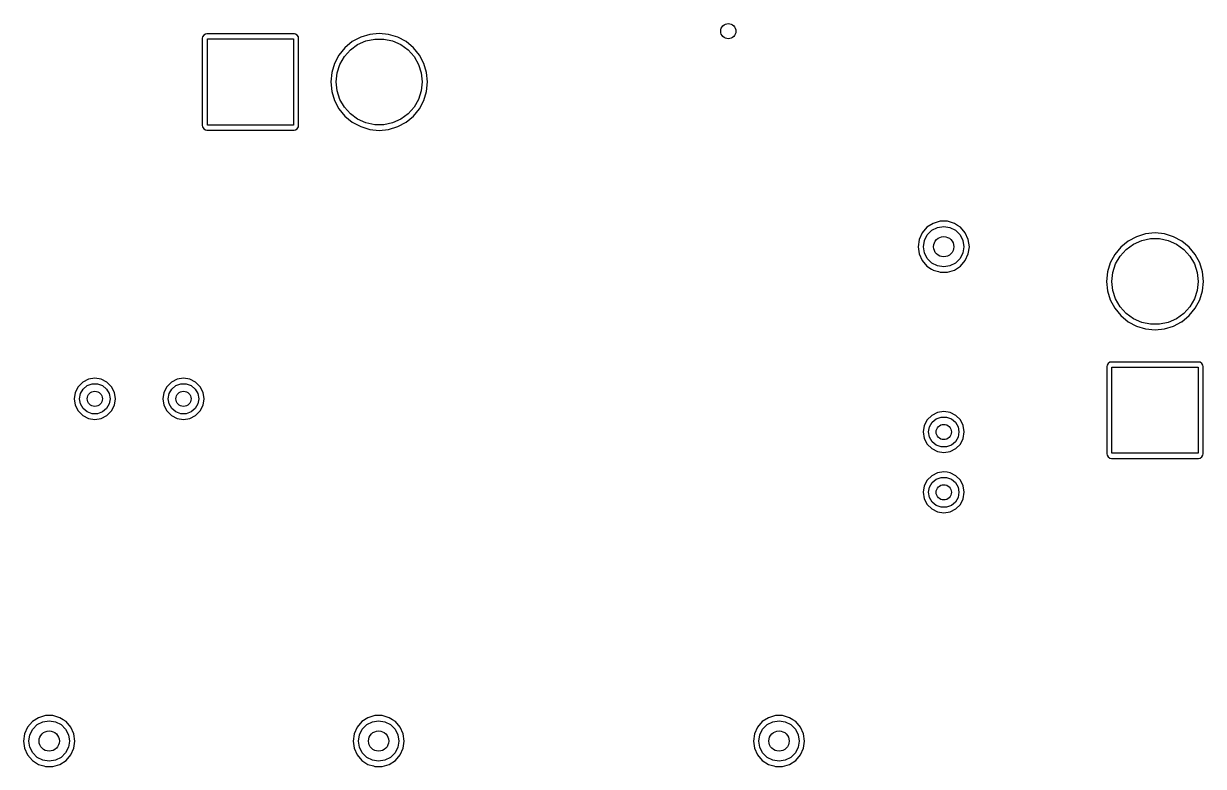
# Model space of a CAD drawing. Extents: x 107 to 211, y -135 to -72.
# Drawn here: x 159.09 to 182.37, y -103 to -88.35 of the extents above; entities that cross this region are included whole.
import ezdxf

# ---------------------------------------------------------------- set-up
doc = ezdxf.new("R2010")
doc.units = 0
doc.layers.add('BLACK', color=7, linetype='CONTINUOUS')

msp = doc.modelspace()

# ---------------------------------------------------------------- linework, layer by layer
at = {"layer": 'BLACK', "linetype": 'CONTINUOUS'}
for p, q in [((162.626281, -88.610788), (162.620451, -88.640102)), ((162.620451, -88.640102), (162.620451, -90.359897)), ((162.626282, -88.610786), (162.626281, -88.610788)), ((162.648493, -88.577543), (162.626282, -88.610786)), ((162.648496, -88.57754), (162.648493, -88.577543)), ((162.681735, -88.555331), (162.648496, -88.57754)), ((162.711053, -88.5495), (162.681735, -88.555331)), ((164.430848, -88.5495), (162.711053, -88.5495)), ((162.720951, -90.35), (162.720951, -88.65)), ((162.720951, -88.65), (164.420951, -88.65)), ((164.420951, -88.65), (164.420951, -90.35)), ((164.43085, -88.5495), (164.430848, -88.5495)), ((164.44251, -88.551819), (164.43085, -88.5495)), ((164.460162, -88.55533), (164.44251, -88.551819)), ((164.460164, -88.555331), (164.460162, -88.55533)), ((164.493407, -88.577542), (164.460164, -88.555331)), ((164.49341, -88.577545), (164.493407, -88.577542)), ((164.515619, -88.610784), (164.49341, -88.577545)), ((164.515619, -88.610786), (164.515619, -88.610784)), ((164.51562, -88.610787), (164.515619, -88.610786)), ((164.52145, -88.640102), (164.51562, -88.610787)), ((164.52145, -89.5), (164.52145, -88.640102)), ((165.745445, -88.617605), (165.580333, -88.705859)), ((165.685951, -88.763878), (165.848287, -88.691602)), ((165.924618, -88.563253), (165.745445, -88.617605)), ((165.848287, -88.691602), (166.022102, -88.654656)), ((166.110951, -88.544901), (165.924618, -88.563253)), ((166.022102, -88.654656), (166.1998, -88.654656)), ((166.297283, -88.563253), (166.110951, -88.544901)), ((166.1998, -88.654656), (166.373615, -88.691602)), ((166.476456, -88.617605), (166.297283, -88.563253)), ((166.373615, -88.691602), (166.535951, -88.763878)), ((166.641568, -88.705859), (166.476456, -88.617605)), ((165.435594, -88.824643), (165.316816, -88.969373)), ((165.423287, -89.000383), (165.54219, -88.868327)), ((165.580324, -88.705865), (165.435594, -88.824643)), ((165.54219, -88.868327), (165.685951, -88.763878)), ((165.580333, -88.705859), (165.580324, -88.705865)), ((166.535951, -88.763878), (166.679712, -88.868327)), ((166.641573, -88.705862), (166.641568, -88.705859)), ((166.641576, -88.705864), (166.641573, -88.705862)), ((166.786308, -88.824643), (166.641576, -88.705864)), ((166.679712, -88.868327), (166.798615, -89.000383)), ((166.905087, -88.969375), (166.786308, -88.824643)), ((165.228556, -89.134494), (165.174204, -89.313667)), ((165.31681, -88.969382), (165.228556, -89.134494)), ((165.279526, -89.323275), (165.334437, -89.154274)), ((165.316816, -88.969373), (165.31681, -88.969382)), ((165.334437, -89.154274), (165.423287, -89.000383)), ((166.798615, -89.000383), (166.887465, -89.154274)), ((166.887465, -89.154274), (166.942376, -89.323275)), ((166.905089, -88.96938), (166.905087, -88.969375)), ((166.905091, -88.969382), (166.905089, -88.96938)), ((166.993345, -89.134494), (166.905091, -88.969382)), ((166.993345, -89.134496), (166.993345, -89.134494)), ((166.993347, -89.134499), (166.993345, -89.134496)), ((167.047698, -89.313669), (166.993347, -89.134499)), ((165.174204, -89.313667), (165.155852, -89.5)), ((165.260951, -89.5), (165.279526, -89.323275)), ((166.942376, -89.323275), (166.960951, -89.5)), ((167.06605, -89.5), (167.047698, -89.313669)), ((164.521451, -90.359899), (164.52145, -89.5)), ((165.155852, -89.5), (165.174204, -89.686332)), ((165.279526, -89.676725), (165.260951, -89.5)), ((166.960951, -89.5), (166.942376, -89.676725)), ((167.047698, -89.686331), (167.06605, -89.5)), ((165.174204, -89.686332), (165.228556, -89.865505)), ((165.334437, -89.845726), (165.279526, -89.676725)), ((165.423287, -89.999617), (165.334437, -89.845726)), ((166.887465, -89.845726), (166.798615, -89.999617)), ((166.942376, -89.676725), (166.887465, -89.845726)), ((166.993347, -89.865501), (167.047698, -89.686331)), ((165.228556, -89.865505), (165.31681, -90.030617)), ((165.31681, -90.030617), (165.316813, -90.030622)), ((165.316813, -90.030622), (165.316815, -90.030625)), ((165.316815, -90.030625), (165.435594, -90.175357)), ((165.54219, -90.131673), (165.423287, -89.999617)), ((166.798615, -89.999617), (166.679712, -90.131673)), ((166.786308, -90.175357), (166.905087, -90.030625)), ((166.905087, -90.030625), (166.993347, -89.865501)), ((165.435594, -90.175357), (165.580326, -90.294136)), ((165.685951, -90.236122), (165.54219, -90.131673)), ((165.580326, -90.294136), (165.580331, -90.294138)), ((165.580331, -90.294138), (165.580333, -90.29414)), ((165.580333, -90.29414), (165.745445, -90.382394)), ((165.848287, -90.308398), (165.685951, -90.236122)), ((166.022102, -90.345344), (165.848287, -90.308398)), ((166.373615, -90.308398), (166.1998, -90.345344)), ((166.535951, -90.236122), (166.373615, -90.308398)), ((166.476452, -90.382396), (166.641576, -90.294136)), ((166.679712, -90.131673), (166.535951, -90.236122)), ((166.641576, -90.294136), (166.786308, -90.175357)), ((162.620451, -90.359897), (162.626282, -90.389215)), ((162.626282, -90.389215), (162.648491, -90.422454)), ((162.648491, -90.422454), (162.648493, -90.422456)), ((162.648493, -90.422456), (162.648494, -90.422457)), ((162.648494, -90.422457), (162.681738, -90.444669)), ((162.681738, -90.444669), (162.711052, -90.4505)), ((162.711052, -90.4505), (164.430849, -90.450499)), ((164.420951, -90.35), (162.720951, -90.35)), ((164.430849, -90.450499), (164.460164, -90.444669)), ((164.460164, -90.444669), (164.460165, -90.444668)), ((164.460165, -90.444668), (164.460166, -90.444668)), ((164.460166, -90.444668), (164.493405, -90.422459)), ((164.493404, -90.422459), (164.493408, -90.422457)), ((164.493405, -90.422459), (164.493404, -90.422459)), ((164.493408, -90.422457), (164.51562, -90.389213)), ((164.51562, -90.389213), (164.521451, -90.359899)), ((165.745445, -90.382394), (165.745447, -90.382394)), ((165.745447, -90.382394), (165.74545, -90.382396)), ((165.74545, -90.382396), (165.92462, -90.436747)), ((165.92462, -90.436747), (166.110951, -90.455099)), ((166.1998, -90.345344), (166.022102, -90.345344)), ((166.110951, -90.455099), (166.297282, -90.436747)), ((166.297282, -90.436747), (166.476452, -90.382396)), ((176.918868, -92.36786), (176.824623, -92.476626)), ((176.918875, -92.367855), (176.918868, -92.36786)), ((177.039945, -92.290047), (176.918875, -92.367855)), ((177.014886, -92.426393), (177.126393, -92.369577)), ((177.039949, -92.290046), (177.039945, -92.290047)), ((177.178036, -92.2495), (177.039949, -92.290046)), ((177.126393, -92.369577), (177.25, -92.35)), ((177.178039, -92.2495), (177.178036, -92.2495)), ((177.321961, -92.2495), (177.178039, -92.2495)), ((177.25, -92.35), (177.373607, -92.369577)), ((177.321964, -92.2495), (177.321961, -92.2495)), ((177.46005, -92.290046), (177.321964, -92.2495)), ((177.373607, -92.369577), (177.485114, -92.426393)), ((177.460054, -92.290047), (177.46005, -92.290046)), ((177.524182, -92.33126), (177.460054, -92.290047)), ((177.581128, -92.367857), (177.524182, -92.33126)), ((177.675377, -92.476627), (177.581128, -92.367857)), ((176.764834, -92.607545), (176.744353, -92.75)), ((176.824623, -92.476626), (176.764834, -92.607545)), ((176.85, -92.75), (176.869577, -92.626393)), ((176.869577, -92.626393), (176.926393, -92.514886)), ((176.926393, -92.514886), (177.014886, -92.426393)), ((177.485114, -92.426393), (177.573607, -92.514886)), ((177.573607, -92.514886), (177.630423, -92.626393)), ((177.630423, -92.626393), (177.65, -92.75)), ((177.735165, -92.607543), (177.675377, -92.476627)), ((177.755647, -92.75), (177.735165, -92.607543)), ((180.888573, -92.640865), (180.743843, -92.759643)), ((180.888582, -92.640859), (180.888573, -92.640865)), ((181.053694, -92.552605), (180.888582, -92.640859)), ((180.9942, -92.698878), (181.156536, -92.626602)), ((181.232867, -92.498253), (181.053694, -92.552605)), ((181.156536, -92.626602), (181.330351, -92.589656)), ((181.4192, -92.479901), (181.232867, -92.498253)), ((181.330351, -92.589656), (181.508049, -92.589656)), ((181.605532, -92.498253), (181.4192, -92.479901)), ((181.508049, -92.589656), (181.681864, -92.626602)), ((181.784705, -92.552605), (181.605532, -92.498253)), ((181.681864, -92.626602), (181.8442, -92.698878)), ((181.949817, -92.640859), (181.784705, -92.552605)), ((181.949822, -92.640862), (181.949817, -92.640859)), ((181.949825, -92.640864), (181.949822, -92.640862)), ((182.094557, -92.759643), (181.949825, -92.640864)), ((176.744353, -92.75), (176.764834, -92.892454)), ((176.869577, -92.873607), (176.85, -92.75)), ((176.926393, -92.985114), (176.869577, -92.873607)), ((177.630423, -92.873607), (177.573607, -92.985114)), ((177.65, -92.75), (177.630423, -92.873607)), ((177.735165, -92.892457), (177.755647, -92.75)), ((180.743843, -92.759643), (180.625065, -92.904373)), ((180.731536, -92.935383), (180.850439, -92.803327)), ((180.850439, -92.803327), (180.9942, -92.698878)), ((181.8442, -92.698878), (181.987961, -92.803327)), ((181.987961, -92.803327), (182.106864, -92.935383)), ((182.213336, -92.904375), (182.094557, -92.759643)), ((176.764834, -92.892454), (176.824623, -93.023373)), ((176.824623, -93.023373), (176.918868, -93.132139)), ((177.014886, -93.073607), (176.926393, -92.985114)), ((177.126393, -93.130423), (177.014886, -93.073607)), ((177.485114, -93.073607), (177.373607, -93.130423)), ((177.573607, -92.985114), (177.485114, -93.073607)), ((177.581128, -93.132143), (177.675377, -93.023373)), ((177.675377, -93.023373), (177.735165, -92.892457)), ((180.536805, -93.069494), (180.482453, -93.248667)), ((180.625059, -92.904382), (180.536805, -93.069494)), ((180.587775, -93.258275), (180.642686, -93.089274)), ((180.625065, -92.904373), (180.625059, -92.904382)), ((180.642686, -93.089274), (180.731536, -92.935383)), ((182.106864, -92.935383), (182.195714, -93.089274)), ((182.195714, -93.089274), (182.250625, -93.258275)), ((182.213338, -92.90438), (182.213336, -92.904375)), ((182.21334, -92.904382), (182.213338, -92.90438)), ((182.301594, -93.069494), (182.21334, -92.904382)), ((182.301594, -93.069496), (182.301594, -93.069494)), ((182.301596, -93.069499), (182.301594, -93.069496)), ((182.355947, -93.248669), (182.301596, -93.069499)), ((176.918868, -93.132139), (176.918869, -93.13214)), ((176.918869, -93.13214), (176.918872, -93.132143)), ((176.918872, -93.132143), (177.011474, -93.191654)), ((177.011474, -93.191654), (177.033646, -93.205904)), ((177.033646, -93.205904), (177.039947, -93.209953)), ((177.039947, -93.209953), (177.146403, -93.241211)), ((177.25, -93.15), (177.126393, -93.130423)), ((177.146403, -93.241211), (177.178035, -93.250499)), ((177.178035, -93.250499), (177.178037, -93.2505)), ((177.178037, -93.2505), (177.178039, -93.2505)), ((177.178039, -93.2505), (177.321963, -93.2505)), ((177.373607, -93.130423), (177.25, -93.15)), ((177.321963, -93.2505), (177.321964, -93.250499)), ((177.321964, -93.250499), (177.460053, -93.209953)), ((177.460053, -93.209953), (177.581128, -93.132143)), ((180.482453, -93.248667), (180.464101, -93.435)), ((180.5692, -93.435), (180.587775, -93.258275)), ((182.250625, -93.258275), (182.2692, -93.435)), ((182.374299, -93.435), (182.355947, -93.248669)), ((180.464101, -93.435), (180.482453, -93.621332)), ((180.587775, -93.611725), (180.5692, -93.435)), ((182.2692, -93.435), (182.250625, -93.611725)), ((182.355947, -93.621331), (182.374299, -93.435)), ((180.482453, -93.621332), (180.536805, -93.800505)), ((180.536805, -93.800505), (180.625059, -93.965617)), ((180.642686, -93.780726), (180.587775, -93.611725)), ((180.731536, -93.934617), (180.642686, -93.780726)), ((182.195714, -93.780726), (182.106864, -93.934617)), ((182.250625, -93.611725), (182.195714, -93.780726)), ((182.213336, -93.965625), (182.301596, -93.800501)), ((182.301596, -93.800501), (182.355947, -93.621331)), ((180.625059, -93.965617), (180.625062, -93.965622)), ((180.625062, -93.965622), (180.625064, -93.965625)), ((180.625064, -93.965625), (180.743843, -94.110357)), ((180.850439, -94.066673), (180.731536, -93.934617)), ((182.106864, -93.934617), (181.987961, -94.066673)), ((182.094557, -94.110357), (182.213336, -93.965625)), ((180.743843, -94.110357), (180.888575, -94.229136)), ((180.9942, -94.171122), (180.850439, -94.066673)), ((180.888575, -94.229136), (180.88858, -94.229138)), ((180.88858, -94.229138), (180.888582, -94.22914)), ((180.888582, -94.22914), (181.053694, -94.317394)), ((181.156536, -94.243398), (180.9942, -94.171122)), ((181.330351, -94.280344), (181.156536, -94.243398)), ((181.508049, -94.280344), (181.330351, -94.280344)), ((181.681864, -94.243398), (181.508049, -94.280344)), ((181.8442, -94.171122), (181.681864, -94.243398)), ((181.784701, -94.317396), (181.938854, -94.235)), ((181.987961, -94.066673), (181.8442, -94.171122)), ((181.938854, -94.235), (181.949825, -94.229136)), ((181.949825, -94.229136), (182.094557, -94.110357)), ((181.053694, -94.317394), (181.053696, -94.317394)), ((181.053696, -94.317394), (181.053699, -94.317396)), ((181.053699, -94.317396), (181.232869, -94.371747)), ((181.232869, -94.371747), (181.4192, -94.390099)), ((181.4192, -94.390099), (181.605531, -94.371747)), ((181.605531, -94.371747), (181.784701, -94.317396)), ((180.47453, -95.085788), (180.4687, -95.115102)), ((180.4687, -95.115102), (180.4687, -96.834897)), ((180.474531, -95.085786), (180.47453, -95.085788)), ((180.496742, -95.052543), (180.474531, -95.085786)), ((180.496745, -95.05254), (180.496742, -95.052543)), ((180.529984, -95.030331), (180.496745, -95.05254)), ((180.559302, -95.0245), (180.529984, -95.030331)), ((182.279097, -95.0245), (180.559302, -95.0245)), ((180.5692, -96.825), (180.5692, -95.125)), ((180.5692, -95.125), (182.2692, -95.125)), ((182.2692, -95.125), (182.2692, -96.825)), ((182.279099, -95.0245), (182.279097, -95.0245)), ((182.290759, -95.026819), (182.279099, -95.0245)), ((182.308411, -95.03033), (182.290759, -95.026819)), ((182.308413, -95.030331), (182.308411, -95.03033)), ((182.341656, -95.052542), (182.308413, -95.030331)), ((182.341659, -95.052545), (182.341656, -95.052542)), ((182.363868, -95.085784), (182.341659, -95.052545)), ((182.363868, -95.085786), (182.363868, -95.085784)), ((182.363869, -95.085787), (182.363868, -95.085786)), ((182.369699, -95.115102), (182.363869, -95.085787)), ((182.3697, -96.834899), (182.369699, -95.115102)), ((160.261656, -95.421951), (160.171951, -95.511656)), ((160.374698, -95.364353), (160.261656, -95.421951)), ((160.5, -95.344508), (160.374698, -95.364353)), ((160.625301, -95.364353), (160.5, -95.344508)), ((160.625302, -95.364353), (160.625301, -95.364353)), ((160.625304, -95.364354), (160.625302, -95.364353)), ((160.738342, -95.42195), (160.625304, -95.364354)), ((160.82805, -95.511658), (160.738342, -95.42195)), ((162.011656, -95.421951), (161.921951, -95.511656)), ((162.124698, -95.364353), (162.011656, -95.421951)), ((162.25, -95.344508), (162.124698, -95.364353)), ((162.375301, -95.364353), (162.25, -95.344508)), ((162.375302, -95.364353), (162.375301, -95.364353)), ((162.375304, -95.364354), (162.375302, -95.364353)), ((162.488342, -95.42195), (162.375304, -95.364354)), ((162.57805, -95.511658), (162.488342, -95.42195)), ((160.114353, -95.624698), (160.094508, -95.75)), ((160.171951, -95.511656), (160.114353, -95.624698)), ((160.2, -95.75), (160.218092, -95.647394)), ((160.218092, -95.647394), (160.270187, -95.557164)), ((160.270187, -95.557164), (160.35, -95.490192)), ((160.35, -95.490192), (160.447906, -95.454558)), ((160.447906, -95.454558), (160.552094, -95.454558)), ((160.552094, -95.454558), (160.65, -95.490192)), ((160.65, -95.490192), (160.729813, -95.557164)), ((160.729813, -95.557164), (160.781908, -95.647394)), ((160.781908, -95.647394), (160.8, -95.75)), ((160.885646, -95.624696), (160.82805, -95.511658)), ((160.905492, -95.75), (160.885646, -95.624696)), ((161.864353, -95.624698), (161.844508, -95.75)), ((161.921951, -95.511656), (161.864353, -95.624698)), ((161.95, -95.75), (161.968092, -95.647394)), ((161.968092, -95.647394), (162.020187, -95.557164)), ((162.020187, -95.557164), (162.1, -95.490192)), ((162.1, -95.490192), (162.197906, -95.454558)), ((162.197906, -95.454558), (162.302094, -95.454558)), ((162.302094, -95.454558), (162.4, -95.490192)), ((162.4, -95.490192), (162.479813, -95.557164)), ((162.479813, -95.557164), (162.531908, -95.647394)), ((162.531908, -95.647394), (162.55, -95.75)), ((162.635646, -95.624696), (162.57805, -95.511658)), ((162.655492, -95.75), (162.635646, -95.624696)), ((160.094508, -95.75), (160.114353, -95.875301)), ((160.114353, -95.875301), (160.114353, -95.875302)), ((160.114353, -95.875302), (160.114354, -95.875304)), ((160.114354, -95.875304), (160.17195, -95.988342)), ((160.218092, -95.852606), (160.2, -95.75)), ((160.270187, -95.942836), (160.218092, -95.852606)), ((160.781908, -95.852606), (160.729813, -95.942836)), ((160.8, -95.75), (160.781908, -95.852606)), ((160.82805, -95.988342), (160.885646, -95.875304)), ((160.885646, -95.875304), (160.905492, -95.75)), ((161.844508, -95.75), (161.864353, -95.875301)), ((161.864353, -95.875301), (161.864353, -95.875302)), ((161.864353, -95.875302), (161.864354, -95.875304)), ((161.864354, -95.875304), (161.92195, -95.988342)), ((161.968092, -95.852606), (161.95, -95.75)), ((162.020187, -95.942836), (161.968092, -95.852606)), ((162.531908, -95.852606), (162.479813, -95.942836)), ((162.55, -95.75), (162.531908, -95.852606)), ((162.57805, -95.988342), (162.635646, -95.875304)), ((162.635646, -95.875304), (162.655492, -95.75)), ((160.17195, -95.988342), (160.261658, -96.07805)), ((160.261658, -96.07805), (160.374696, -96.135646)), ((160.35, -96.009808), (160.270187, -95.942836)), ((160.447906, -96.045442), (160.35, -96.009808)), ((160.374696, -96.135646), (160.5, -96.155492)), ((160.552094, -96.045442), (160.447906, -96.045442)), ((160.5, -96.155492), (160.625304, -96.135646)), ((160.65, -96.009808), (160.552094, -96.045442)), ((160.625304, -96.135646), (160.738342, -96.07805)), ((160.729813, -95.942836), (160.65, -96.009808)), ((160.738342, -96.07805), (160.82805, -95.988342)), ((161.92195, -95.988342), (162.011658, -96.07805)), ((162.011658, -96.07805), (162.124696, -96.135646)), ((162.1, -96.009808), (162.020187, -95.942836)), ((162.197906, -96.045442), (162.1, -96.009808)), ((162.124696, -96.135646), (162.25, -96.155492)), ((162.302094, -96.045442), (162.197906, -96.045442)), ((162.25, -96.155492), (162.375304, -96.135646)), ((162.4, -96.009808), (162.302094, -96.045442)), ((162.375304, -96.135646), (162.488342, -96.07805)), ((162.479813, -95.942836), (162.4, -96.009808)), ((162.488342, -96.07805), (162.57805, -95.988342)), ((177.012607, -96.076951), (176.922902, -96.166656)), ((177.125649, -96.019353), (177.012607, -96.076951)), ((177.021138, -96.212164), (177.100951, -96.145192)), ((177.100951, -96.145192), (177.198857, -96.109558)), ((177.250951, -95.999508), (177.125649, -96.019353)), ((177.198857, -96.109558), (177.303045, -96.109558)), ((177.376252, -96.019353), (177.250951, -95.999508)), ((177.303045, -96.109558), (177.400951, -96.145192)), ((177.376253, -96.019353), (177.376252, -96.019353)), ((177.376255, -96.019354), (177.376253, -96.019353)), ((177.489293, -96.07695), (177.376255, -96.019354)), ((177.400951, -96.145192), (177.480764, -96.212164)), ((177.579001, -96.166658), (177.489293, -96.07695)), ((176.865304, -96.279698), (176.845459, -96.405)), ((176.922902, -96.166656), (176.865304, -96.279698)), ((176.950951, -96.405), (176.969043, -96.302394)), ((176.969043, -96.302394), (177.021138, -96.212164)), ((177.480764, -96.212164), (177.532859, -96.302394)), ((177.532859, -96.302394), (177.550951, -96.405)), ((177.636597, -96.279696), (177.579001, -96.166658)), ((177.656443, -96.405), (177.636597, -96.279696)), ((176.845459, -96.405), (176.865304, -96.530301)), ((176.865304, -96.530301), (176.865304, -96.530302)), ((176.865304, -96.530302), (176.865305, -96.530304)), ((176.865305, -96.530304), (176.922901, -96.643342)), ((176.969043, -96.507606), (176.950951, -96.405)), ((177.021138, -96.597836), (176.969043, -96.507606)), ((177.100951, -96.664808), (177.021138, -96.597836)), ((177.480764, -96.597836), (177.400951, -96.664808)), ((177.532859, -96.507606), (177.480764, -96.597836)), ((177.550951, -96.405), (177.532859, -96.507606)), ((177.579001, -96.643342), (177.636597, -96.530304)), ((177.636597, -96.530304), (177.656443, -96.405)), ((176.922901, -96.643342), (177.012609, -96.73305)), ((177.012609, -96.73305), (177.125647, -96.790646)), ((177.198857, -96.700442), (177.100951, -96.664808)), ((177.125647, -96.790646), (177.250951, -96.810492)), ((177.303045, -96.700442), (177.198857, -96.700442)), ((177.250951, -96.810492), (177.376255, -96.790646)), ((177.400951, -96.664808), (177.303045, -96.700442)), ((177.376255, -96.790646), (177.489293, -96.73305)), ((177.489293, -96.73305), (177.579001, -96.643342)), ((180.4687, -96.834897), (180.474531, -96.864215)), ((182.2692, -96.825), (180.5692, -96.825)), ((182.363869, -96.864213), (182.3697, -96.834899)), ((180.474531, -96.864215), (180.49674, -96.897454)), ((180.49674, -96.897454), (180.496742, -96.897456)), ((180.496742, -96.897456), (180.496743, -96.897457)), ((180.496743, -96.897457), (180.529987, -96.919669)), ((180.529987, -96.919669), (180.559301, -96.9255)), ((180.559301, -96.9255), (182.279098, -96.925499)), ((182.279098, -96.925499), (182.308413, -96.919669)), ((182.308413, -96.919669), (182.308414, -96.919668)), ((182.308414, -96.919668), (182.308415, -96.919668)), ((182.308415, -96.919668), (182.341654, -96.897459)), ((182.341653, -96.897459), (182.341657, -96.897457)), ((182.341654, -96.897459), (182.341653, -96.897459)), ((182.341657, -96.897457), (182.363869, -96.864213)), ((177.012607, -97.266951), (176.922902, -97.356656)), ((177.125649, -97.209353), (177.012607, -97.266951)), ((177.100951, -97.335192), (177.198857, -97.299558)), ((177.250951, -97.189508), (177.125649, -97.209353)), ((177.198857, -97.299558), (177.303045, -97.299558)), ((177.317197, -97.2), (177.250951, -97.189508)), ((177.303045, -97.299558), (177.400951, -97.335192)), ((177.376252, -97.209353), (177.317197, -97.2)), ((177.376253, -97.209353), (177.376252, -97.209353)), ((177.376255, -97.209354), (177.376253, -97.209353)), ((177.489293, -97.26695), (177.376255, -97.209354)), ((177.579001, -97.356658), (177.489293, -97.26695)), ((176.865304, -97.469698), (176.845459, -97.595)), ((176.922902, -97.356656), (176.865304, -97.469698)), ((176.950951, -97.595), (176.969043, -97.492394)), ((176.969043, -97.492394), (177.021138, -97.402164)), ((177.021138, -97.402164), (177.100951, -97.335192)), ((177.400951, -97.335192), (177.480764, -97.402164)), ((177.480764, -97.402164), (177.532859, -97.492394)), ((177.532859, -97.492394), (177.550951, -97.595)), ((177.636597, -97.469696), (177.579001, -97.356658)), ((177.656443, -97.595), (177.636597, -97.469696)), ((176.845459, -97.595), (176.865304, -97.720301)), ((176.865304, -97.720301), (176.865304, -97.720302)), ((176.865304, -97.720302), (176.865305, -97.720304)), ((176.865305, -97.720304), (176.922901, -97.833342)), ((176.969043, -97.697606), (176.950951, -97.595)), ((177.021138, -97.787836), (176.969043, -97.697606)), ((177.532859, -97.697606), (177.480764, -97.787836)), ((177.550951, -97.595), (177.532859, -97.697606)), ((177.579001, -97.833342), (177.636597, -97.720304)), ((177.636597, -97.720304), (177.656443, -97.595)), ((176.922901, -97.833342), (177.012609, -97.92305)), ((177.012609, -97.92305), (177.125647, -97.980646)), ((177.100951, -97.854808), (177.021138, -97.787836)), ((177.198857, -97.890442), (177.100951, -97.854808)), ((177.125647, -97.980646), (177.250951, -98.000492)), ((177.303045, -97.890442), (177.198857, -97.890442)), ((177.250951, -98.000492), (177.376255, -97.980646)), ((177.400951, -97.854808), (177.303045, -97.890442)), ((177.376255, -97.980646), (177.489293, -97.92305)), ((177.480764, -97.787836), (177.400951, -97.854808)), ((177.489293, -97.92305), (177.579001, -97.833342)), ((159.268868, -102.11786), (159.174623, -102.226626)), ((159.268875, -102.117855), (159.268868, -102.11786)), ((159.389945, -102.040047), (159.268875, -102.117855)), ((159.276393, -102.264886), (159.364886, -102.176393)), ((159.364886, -102.176393), (159.476393, -102.119577)), ((159.389949, -102.040046), (159.389945, -102.040047)), ((159.528036, -101.9995), (159.389949, -102.040046)), ((159.476393, -102.119577), (159.6, -102.1)), ((159.528039, -101.9995), (159.528036, -101.9995)), ((159.671961, -101.9995), (159.528039, -101.9995)), ((159.6, -102.1), (159.723607, -102.119577)), ((159.671964, -101.9995), (159.671961, -101.9995)), ((159.81005, -102.040046), (159.671964, -101.9995)), ((159.723607, -102.119577), (159.835114, -102.176393)), ((159.810054, -102.040047), (159.81005, -102.040046)), ((159.874182, -102.08126), (159.810054, -102.040047)), ((159.835114, -102.176393), (159.923607, -102.264886)), ((159.931128, -102.117857), (159.874182, -102.08126)), ((160.025377, -102.226627), (159.931128, -102.117857)), ((165.768868, -102.11786), (165.674623, -102.226626)), ((165.768875, -102.117855), (165.768868, -102.11786)), ((165.889945, -102.040047), (165.768875, -102.117855)), ((165.776393, -102.264886), (165.864886, -102.176393)), ((165.864886, -102.176393), (165.976393, -102.119577)), ((165.889949, -102.040046), (165.889945, -102.040047)), ((166.028036, -101.9995), (165.889949, -102.040046)), ((165.976393, -102.119577), (166.1, -102.1)), ((166.028039, -101.9995), (166.028036, -101.9995)), ((166.171961, -101.9995), (166.028039, -101.9995)), ((166.1, -102.1), (166.223607, -102.119577)), ((166.171964, -101.9995), (166.171961, -101.9995)), ((166.31005, -102.040046), (166.171964, -101.9995)), ((166.223607, -102.119577), (166.335114, -102.176393)), ((166.310054, -102.040047), (166.31005, -102.040046)), ((166.374182, -102.08126), (166.310054, -102.040047)), ((166.335114, -102.176393), (166.423607, -102.264886)), ((166.431128, -102.117857), (166.374182, -102.08126)), ((166.525377, -102.226627), (166.431128, -102.117857)), ((173.668868, -102.11786), (173.574623, -102.226626)), ((173.668875, -102.117855), (173.668868, -102.11786)), ((173.789945, -102.040047), (173.668875, -102.117855)), ((173.676393, -102.264886), (173.764886, -102.176393)), ((173.764886, -102.176393), (173.876393, -102.119577)), ((173.789949, -102.040046), (173.789945, -102.040047)), ((173.928036, -101.9995), (173.789949, -102.040046)), ((173.876393, -102.119577), (174, -102.1)), ((173.928039, -101.9995), (173.928036, -101.9995)), ((174.071961, -101.9995), (173.928039, -101.9995)), ((174, -102.1), (174.123607, -102.119577)), ((174.071964, -101.9995), (174.071961, -101.9995)), ((174.21005, -102.040046), (174.071964, -101.9995)), ((174.123607, -102.119577), (174.235114, -102.176393)), ((174.210054, -102.040047), (174.21005, -102.040046)), ((174.274182, -102.08126), (174.210054, -102.040047)), ((174.235114, -102.176393), (174.323607, -102.264886)), ((174.331128, -102.117857), (174.274182, -102.08126)), ((174.425377, -102.226627), (174.331128, -102.117857)), ((159.114834, -102.357545), (159.094353, -102.5)), ((159.174623, -102.226626), (159.114834, -102.357545)), ((159.2, -102.5), (159.219577, -102.376393)), ((159.219577, -102.376393), (159.276393, -102.264886)), ((159.923607, -102.264886), (159.980423, -102.376393)), ((159.980423, -102.376393), (160, -102.5)), ((160.085165, -102.357543), (160.025377, -102.226627)), ((160.105647, -102.5), (160.085165, -102.357543)), ((165.614834, -102.357545), (165.594353, -102.5)), ((165.674623, -102.226626), (165.614834, -102.357545)), ((165.7, -102.5), (165.719577, -102.376393)), ((165.719577, -102.376393), (165.776393, -102.264886)), ((166.423607, -102.264886), (166.480423, -102.376393)), ((166.480423, -102.376393), (166.5, -102.5)), ((166.585165, -102.357543), (166.525377, -102.226627)), ((166.605647, -102.5), (166.585165, -102.357543)), ((173.514834, -102.357545), (173.494353, -102.5)), ((173.574623, -102.226626), (173.514834, -102.357545)), ((173.6, -102.5), (173.619577, -102.376393)), ((173.619577, -102.376393), (173.676393, -102.264886)), ((174.323607, -102.264886), (174.380423, -102.376393)), ((174.380423, -102.376393), (174.4, -102.5)), ((174.485165, -102.357543), (174.425377, -102.226627)), ((174.505647, -102.5), (174.485165, -102.357543)), ((159.094353, -102.5), (159.114834, -102.642454)), ((159.114834, -102.642454), (159.174623, -102.773373)), ((159.219577, -102.623607), (159.2, -102.5)), ((159.276393, -102.735114), (159.219577, -102.623607)), ((159.980423, -102.623607), (159.923607, -102.735114)), ((160, -102.5), (159.980423, -102.623607)), ((160.025377, -102.773373), (160.085165, -102.642457)), ((160.085165, -102.642457), (160.105647, -102.5)), ((165.594353, -102.5), (165.614834, -102.642454)), ((165.614834, -102.642454), (165.674623, -102.773373)), ((165.719577, -102.623607), (165.7, -102.5)), ((165.776393, -102.735114), (165.719577, -102.623607)), ((166.480423, -102.623607), (166.423607, -102.735114)), ((166.5, -102.5), (166.480423, -102.623607)), ((166.525377, -102.773373), (166.585165, -102.642457)), ((166.585165, -102.642457), (166.605647, -102.5)), ((173.494353, -102.5), (173.514834, -102.642454)), ((173.514834, -102.642454), (173.574623, -102.773373)), ((173.619577, -102.623607), (173.6, -102.5)), ((173.676393, -102.735114), (173.619577, -102.623607)), ((174.380423, -102.623607), (174.323607, -102.735114)), ((174.4, -102.5), (174.380423, -102.623607)), ((174.425377, -102.773373), (174.485165, -102.642457)), ((174.485165, -102.642457), (174.505647, -102.5)), ((159.174623, -102.773373), (159.268868, -102.882139)), ((159.268868, -102.882139), (159.268869, -102.88214)), ((159.268869, -102.88214), (159.268872, -102.882143)), ((159.268872, -102.882143), (159.389947, -102.959953)), ((159.364886, -102.823607), (159.276393, -102.735114)), ((159.476393, -102.880423), (159.364886, -102.823607)), ((159.6, -102.9), (159.476393, -102.880423)), ((159.723607, -102.880423), (159.6, -102.9)), ((159.835114, -102.823607), (159.723607, -102.880423)), ((159.810053, -102.959953), (159.931128, -102.882143)), ((159.923607, -102.735114), (159.835114, -102.823607)), ((159.931128, -102.882143), (160.025377, -102.773373)), ((165.674623, -102.773373), (165.768868, -102.882139)), ((165.768868, -102.882139), (165.768869, -102.88214)), ((165.768869, -102.88214), (165.768872, -102.882143)), ((165.768872, -102.882143), (165.889947, -102.959953)), ((165.864886, -102.823607), (165.776393, -102.735114)), ((165.976393, -102.880423), (165.864886, -102.823607)), ((166.1, -102.9), (165.976393, -102.880423)), ((166.223607, -102.880423), (166.1, -102.9)), ((166.335114, -102.823607), (166.223607, -102.880423)), ((166.310053, -102.959953), (166.431128, -102.882143)), ((166.423607, -102.735114), (166.335114, -102.823607)), ((166.431128, -102.882143), (166.525377, -102.773373)), ((173.574623, -102.773373), (173.668868, -102.882139)), ((173.668868, -102.882139), (173.668869, -102.88214)), ((173.668869, -102.88214), (173.668872, -102.882143)), ((173.668872, -102.882143), (173.789947, -102.959953)), ((173.764886, -102.823607), (173.676393, -102.735114)), ((173.876393, -102.880423), (173.764886, -102.823607)), ((174, -102.9), (173.876393, -102.880423)), ((174.123607, -102.880423), (174, -102.9)), ((174.235114, -102.823607), (174.123607, -102.880423)), ((174.210053, -102.959953), (174.331128, -102.882143)), ((174.323607, -102.735114), (174.235114, -102.823607)), ((174.331128, -102.882143), (174.425377, -102.773373)), ((159.389947, -102.959953), (159.496403, -102.991211)), ((159.496403, -102.991211), (159.528035, -103.000499)), ((159.528035, -103.000499), (159.528037, -103.0005)), ((159.528037, -103.0005), (159.528039, -103.0005)), ((159.528039, -103.0005), (159.671963, -103.0005)), ((159.671963, -103.0005), (159.671964, -103.000499)), ((159.671964, -103.000499), (159.810053, -102.959953)), ((165.889947, -102.959953), (165.996403, -102.991211)), ((165.996403, -102.991211), (166.028035, -103.000499)), ((166.028035, -103.000499), (166.028037, -103.0005)), ((166.028037, -103.0005), (166.028039, -103.0005)), ((166.028039, -103.0005), (166.171963, -103.0005)), ((166.171963, -103.0005), (166.171964, -103.000499)), ((166.171964, -103.000499), (166.310053, -102.959953)), ((173.789947, -102.959953), (173.896403, -102.991211)), ((173.896403, -102.991211), (173.928035, -103.000499)), ((173.928035, -103.000499), (173.928037, -103.0005)), ((173.928037, -103.0005), (173.928039, -103.0005)), ((173.928039, -103.0005), (174.071963, -103.0005)), ((174.071963, -103.0005), (174.071964, -103.000499)), ((174.071964, -103.000499), (174.210053, -102.959953))]:
    msp.add_line(p, q, dxfattribs=at)
at = {"layer": 'BLACK'}
for centre, radius in [((173, -88.5), 0.15), ((177.25, -92.75), 0.2), ((160.5, -95.75), 0.15), ((162.25, -95.75), 0.15), ((177.250951, -96.405), 0.15), ((177.250951, -97.595), 0.15), ((159.6, -102.5), 0.2), ((166.1, -102.5), 0.2), ((174, -102.5), 0.2)]:
    msp.add_circle(centre, radius, dxfattribs=at)

doc.saveas('drawing.dxf')
